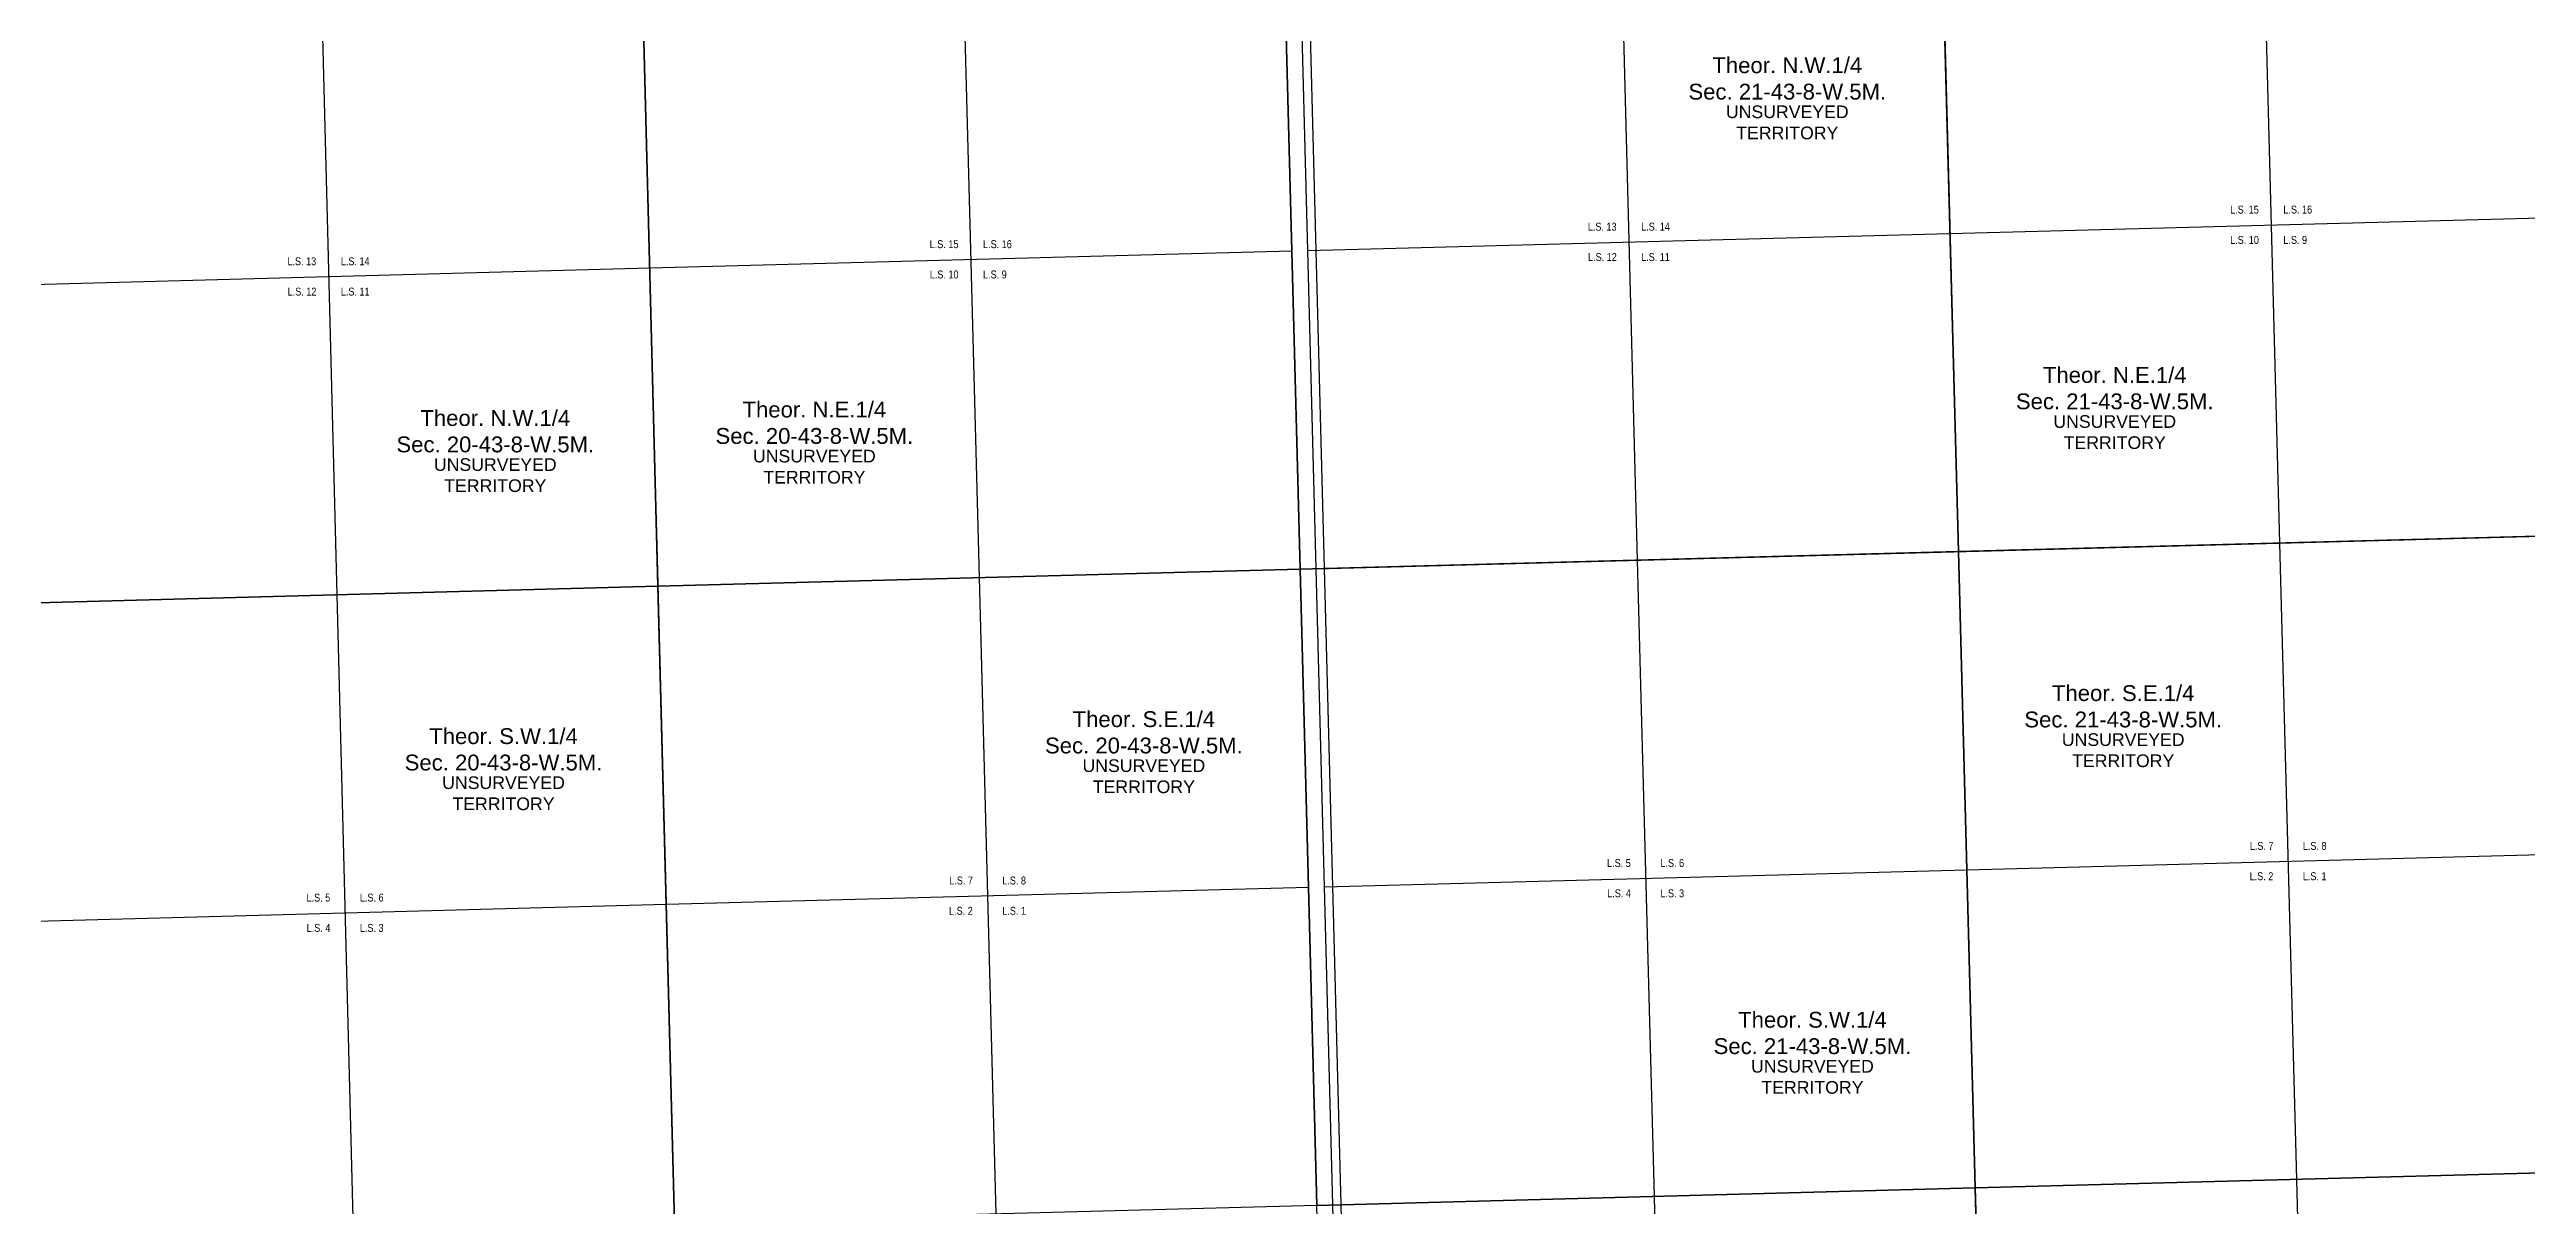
# Model space of a CAD drawing. Header units: millimetres. Extents: x 623951 to 634241, y 5836956 to 5847139.
# Drawn here: x 625828 to 628959, y 5842024 to 5843485 of the extents above; entities that cross this region are included whole.
import ezdxf

# ---------------------------------------------------------------- set-up
doc = ezdxf.new("R2010")
doc.units = ezdxf.units.MM
for name, color, linetype in [('C-SYMBOL', 7, 'Continuous'), ('C-UNS-T', 7, 'Continuous'), ('L-QSEC', 7, 'Continuous'), ('L-QUATER', 30, 'Continuous'), ('L-SECTION-LSD', 7, 'Continuous'), ('L-USEC', 7, 'Continuous'), ('L-USEC-0', 1, 'Continuous'), ('L-USEC2012', 3, 'Continuous'), ('L-USEC3018', 5, 'Continuous')]:
    doc.layers.add(name, color=color, linetype=linetype)
doc.styles.add('100L', font='ARIALN.TTF', dxfattribs={"height": 11})
doc.styles.get("Standard").update_dxf_attribs({"font": 'arial.ttf'})

msp = doc.modelspace()

# ---------------------------------------------------------------- linework, layer by layer
at = {"layer": 'L-QSEC'}
for p, q in [((628220, 5843654.7), (628262.5, 5842046.5)), ((626576.1, 5843611), (626618, 5842002.8)), ((627429.2, 5842829), (629053.3, 5842872.2)), ((625785, 5842785.3), (627409.1, 5842828.5)), ((628262.5, 5842046.5), (628304.9, 5840438.3))]:
    msp.add_line(p, q, dxfattribs=at)
at = {"layer": 'L-QUATER'}
for points in [[(628220, 5843654.7), (629031.9, 5843676.3), (629053.3, 5842872.2), (628241.3, 5842850.6)], [(627388, 5843632.6), (628220, 5843654.7), (628241.3, 5842850.6), (627409.1, 5842828.5)], [(625744.1, 5843588.9), (626576.1, 5843611), (626597.1, 5842806.9), (625764.9, 5842784.8)], [(626576.1, 5843611), (627388, 5843632.6), (627409.1, 5842828.5), (626597.1, 5842806.9)], [(628241.3, 5842850.6), (629053.3, 5842872.2), (629074.7, 5842068.1), (628262.5, 5842046.5)], [(626597.1, 5842806.9), (627409.1, 5842828.5), (627430.2, 5842024.4), (626618, 5842002.8)], [(627409.1, 5842828.5), (628241.3, 5842850.6), (628262.5, 5842046.5), (627430.2, 5842024.4)], [(625764.9, 5842784.8), (626597.1, 5842806.9), (626618, 5842002.8), (625785.7, 5841980.7)], [(627430.2, 5842024.4), (628262.5, 5842046.5), (628283.7, 5841242.4), (627451.3, 5841220.3)], [(628262.5, 5842046.5), (629074.7, 5842068.1), (629096, 5841264), (628283.7, 5841242.4)]]:
    msp.add_lwpolyline(points, close=True, dxfattribs=at)
at = {"layer": 'L-SECTION-LSD'}
for p, q in [((627814.1, 5843643.9), (627835.2, 5842839.8)), ((628626, 5843665.5), (628647.3, 5842861.4)), ((626982.1, 5843621.8), (627003.1, 5842817.7)), ((626170.2, 5843600.3), (626191, 5842796.1)), ((628230.6, 5843252.7), (629042.6, 5843274.2)), ((627418.7, 5843231.1), (628230.6, 5843252.7)), ((625774.6, 5843187.4), (626586.6, 5843209)), ((626586.6, 5843209), (627398.6, 5843230.6)), ((628647.3, 5842861.4), (628668.6, 5842057.3)), ((627835.2, 5842839.8), (627856.4, 5842035.7)), ((626191, 5842796.1), (626211.9, 5841992)), ((627003.1, 5842817.7), (627024.1, 5842013.6)), ((628251.9, 5842448.6), (629064, 5842470.1)), ((626607.5, 5842404.9), (627419.7, 5842426.4)), ((627439.8, 5842427), (628251.9, 5842448.6)), ((625795.4, 5842383.3), (626607.5, 5842404.9)), ((628668.6, 5842057.3), (628689.9, 5841253.2)), ((627856.4, 5842035.7), (627877.5, 5841231.6))]:
    msp.add_line(p, q, dxfattribs=at)
at = {"layer": 'L-USEC'}
for points in [[(628262.5, 5842046.5), (627450.3, 5842024.9)], [(629074.7, 5842068.1), (628262.5, 5842046.5)]]:
    msp.add_lwpolyline(points, dxfattribs=at)
at = {"layer": 'L-USEC-0'}
for points in [[(627409.1, 5842828.5), (627388, 5843632.6)], [(627430.2, 5842024.4), (627409.1, 5842828.5)]]:
    msp.add_lwpolyline(points, dxfattribs=at)
at = {"layer": 'L-USEC2012'}
for points in [[(627429.2, 5842829), (627408.1, 5843633.2)], [(627450.3, 5842024.9), (627429.2, 5842829)], [(627471.4, 5841220.8), (627450.3, 5842024.9)]]:
    msp.add_lwpolyline(points, dxfattribs=at)
at = {"layer": 'L-USEC3018'}
for points in [[(627418.2, 5843633.4), (627439.3, 5842829.3)], [(627439.3, 5842829.3), (627460.3, 5842025.2)], [(627460.3, 5842025.2), (627481.4, 5841221.1)]]:
    msp.add_lwpolyline(points, dxfattribs=at)

# ---------------------------------------------------------------- texts
at = {"layer": 'C-SYMBOL', "color": 3, "char_height": 20, "attachment_point": 5}
for s, insert in [('Theor. N.W.1/4\\PSec. 21-43-8-W.5M.', (628024.9, 5843448.4)), ('Theor. N.E.1/4\\PSec. 21-43-8-W.5M.', (628438.9, 5843057)), ('Theor. N.W.1/4\\PSec. 20-43-8-W.5M.', (626391.4, 5843002.6)), ('Theor. N.E.1/4\\PSec. 20-43-8-W.5M.', (626794.8, 5843013.3)), ('Theor. S.E.1/4\\PSec. 21-43-8-W.5M.', (628449.6, 5842655)), ('Theor. S.E.1/4\\PSec. 20-43-8-W.5M.', (627211.4, 5842622.1)), ('Theor. S.W.1/4\\PSec. 20-43-8-W.5M.', (626401.8, 5842600.6)), ('Theor. S.W.1/4\\PSec. 21-43-8-W.5M.', (628056.7, 5842242.2))]:
    msp.add_mtext(s, dxfattribs=dict(at, insert=insert))
at = {"layer": 'C-UNS-T', "color": 3, "char_height": 16, "attachment_point": 2}
for insert in [(628024.9, 5843414.4), (628438.9, 5843023), (626391.4, 5842968.6), (626794.8, 5842979.3), (628449.6, 5842621), (627211.4, 5842588.1), (626401.8, 5842566.6), (628056.7, 5842208.2)]:
    msp.add_mtext('UNSURVEYED\\PTERRITORY', dxfattribs=dict(at, insert=insert))

# ---------------------------------------------------------------- next in the draw order: texts
at = {"layer": 'L-SECTION-LSD', "char_height": 10, "attachment_point": 1, "style": '100L', "bg_fill": 3, "box_fill_scale": 1.5, "bg_fill_color": 256, "bg_fill_transparency": 0}
for s, width, insert in [('\\pxqr;L.S. 13', 36.834, (627772.2, 5843266.2)), ('L.S. 14', 36.998, (627840.1, 5843266.2)), ('\\pxqr;L.S. 15', 36.859, (628584.2, 5843287.8)), ('\\pxql;L.S. 16', 36.941, (628652.1, 5843287.8)), ('\\pxqr;L.S. 15', 36.859, (626940.1, 5843244.1)), ('\\pxql;L.S. 16', 36.941, (627008.1, 5843244.1)), ('\\pxqr;L.S. 12', 37.112, (627772.2, 5843227.9)), ('\\pxql;L.S. 11', 36.449, (627840.1, 5843227.9)), ('\\pxqr;L.S. 10', 36.954, (628584.2, 5843249.5)), ('\\pxql;L.S. 9', 30.527, (628652.1, 5843249.5)), ('\\pxqr;L.S. 13', 36.834, (626128.1, 5843222.5)), ('L.S. 14', 36.998, (626196.1, 5843222.5)), ('\\pxqr;L.S. 10', 36.954, (626940.1, 5843205.8)), ('\\pxql;L.S. 9', 30.527, (627008.1, 5843205.8)), ('\\pxqr;L.S. 12', 37.112, (626128.1, 5843184.2)), ('\\pxql;L.S. 11', 36.449, (626196.1, 5843184.2)), ('\\pxqr;L.S. 7', 30.88, (628608.7, 5842483.7)), ('L.S. 8', 30.401, (628676.7, 5842483.7)), ('\\pxqr;L.S. 5', 30.401, (627796.6, 5842462.1)), ('\\pxql;L.S. 6', 30.483, (627864.5, 5842462.1)), ('\\pxqr;L.S. 2', 30.653, (628608.7, 5842445.4)), ('L.S. 1', 29.991, (628676.7, 5842445.4)), ('\\pxqr;L.S. 5', 30.401, (626152.3, 5842418.4)), ('\\pxql;L.S. 6', 30.483, (626220.2, 5842418.4)), ('\\pxqr;L.S. 7', 30.88, (626964.4, 5842440)), ('L.S. 8', 30.401, (627032.4, 5842440)), ('\\pxqr;L.S. 4', 30.54, (627796.6, 5842423.8)), ('\\pxql;L.S. 3', 30.376, (627864.5, 5842423.8)), ('\\pxqr;L.S. 2', 30.653, (626964.4, 5842401.7)), ('L.S. 1', 29.991, (627032.4, 5842401.7)), ('\\pxqr;L.S. 4', 30.54, (626152.3, 5842380.1)), ('\\pxql;L.S. 3', 30.376, (626220.2, 5842380.1))]:
    msp.add_mtext_dynamic_manual_height_columns(s, width=width, gutter_width=55, heights=[0], dxfattribs=dict(at, insert=insert))

doc.saveas('drawing.dxf')
